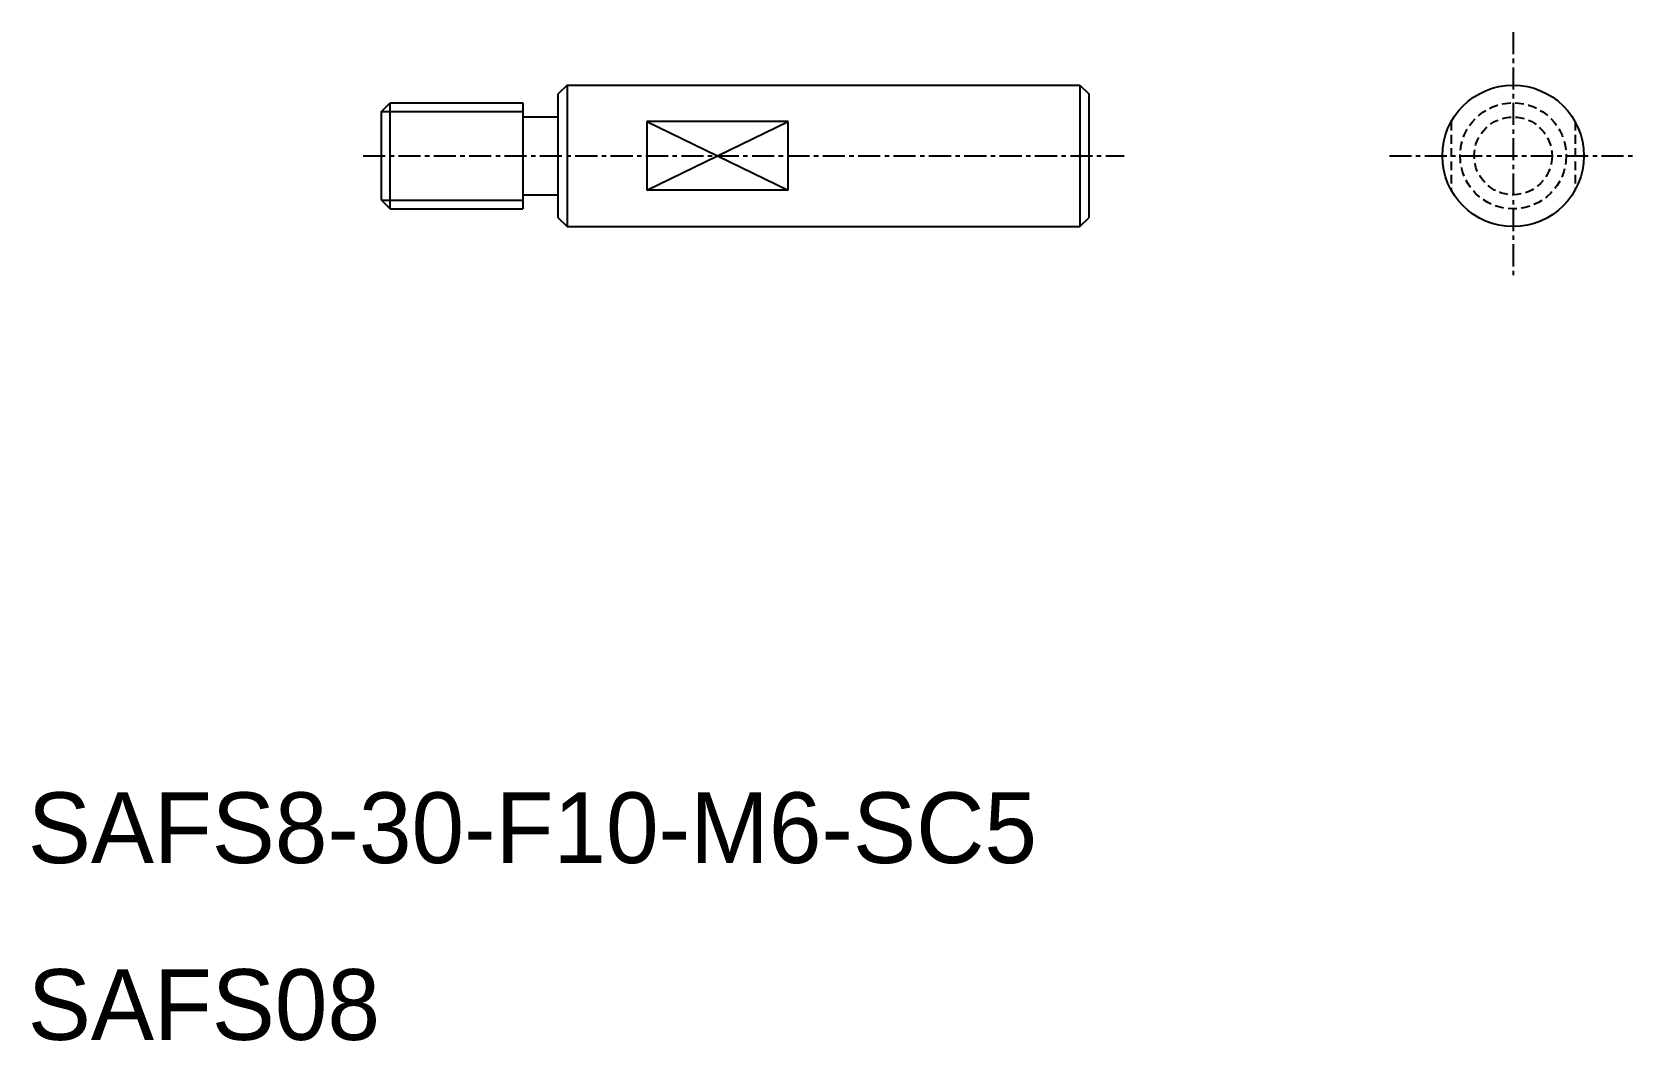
# Model space of a CAD drawing. Extents: x 10.2 to 101, y 9.9 to 67.
import ezdxf

# ---------------------------------------------------------------- set-up
doc = ezdxf.new("R2010")
doc.units = 0
doc.linetypes.add('CENTER', pattern=[2, 1.25, -0.25, 0.25, -0.25])
doc.linetypes.add('DASHED', pattern=[0.75, 0.5, -0.25])
doc.layers.get('0').update_dxf_attribs({"linetype": 'CONTINUOUS'})
doc.layers.add('CENTER', color=1, linetype='CENTER')

msp = doc.modelspace()

# ---------------------------------------------------------------- linework, layer by layer
at = {"color": 7, "linetype": 'CONTINUOUS'}
for p, q in [((40.5, 64), (40, 63.5)), ((40.5, 64), (69.5, 64)), ((40.5, 64), (40.5, 56)), ((69.5, 64), (69.5, 56)), ((69.5, 64), (70, 63.5)), ((30, 62.5), (30.5, 63)), ((30.5, 63), (38, 63)), ((30.5, 57), (30.5, 63)), ((38, 63), (38, 57)), ((40, 56.5), (40, 63.5)), ((70, 63.5), (70, 56.5)), ((70, 62.75), (70, 62.75)), ((30, 57.5), (30, 62.5)), ((38, 62.2), (40, 62.2)), ((53, 61.936), (45, 61.936)), ((45, 61.936), (45, 58.064)), ((53, 58.064), (53, 61.936)), ((30, 57.5), (30.5, 57)), ((38, 57.8), (40, 57.8)), ((53, 58.064), (45, 58.064)), ((30.5, 57), (38, 57)), ((40, 56.5), (40.5, 56)), ((69.5, 56), (70, 56.5)), ((40.5, 56), (69.5, 56))]:
    msp.add_line(p, q, dxfattribs=at)
at = {"color": 3, "linetype": 'CONTINUOUS'}
for p, q in [((30, 62.5), (38, 62.5)), ((45, 58.064), (53, 61.936)), ((45, 61.936), (53, 58.064)), ((30, 57.5), (38, 57.5))]:
    msp.add_line(p, q, dxfattribs=at)
at = {"color": 3, "linetype": 'DASHED'}
for p, q in [((90.5, 61.936), (90.5, 58.064)), ((97.5, 61.936), (97.5, 58.064))]:
    msp.add_line(p, q, dxfattribs=at)
at = {"color": 7, "linetype": 'CONTINUOUS'}
msp.add_circle((94, 60), 4, dxfattribs=at)
at = {"color": 3, "linetype": 'DASHED'}
for radius in [3, 2.2]:
    msp.add_circle((94, 60), radius, dxfattribs=at)
at = {"layer": 'CENTER', "color": 1, "linetype": 'CENTER'}
for p, q in [((94, 67), (94, 53)), ((28.96, 60), (72, 60)), ((87, 60), (101, 60))]:
    msp.add_line(p, q, dxfattribs=at)

# ---------------------------------------------------------------- texts
at = {"color": 7, "linetype": 'CONTINUOUS'}
for s, p in [('SAFS8-30-F10-M6-SC5', (10, 20)), ('SAFS08', (10, 10))]:
    msp.add_text(s, height=4, dxfattribs=at).set_placement(p)

doc.saveas('drawing.dxf')
